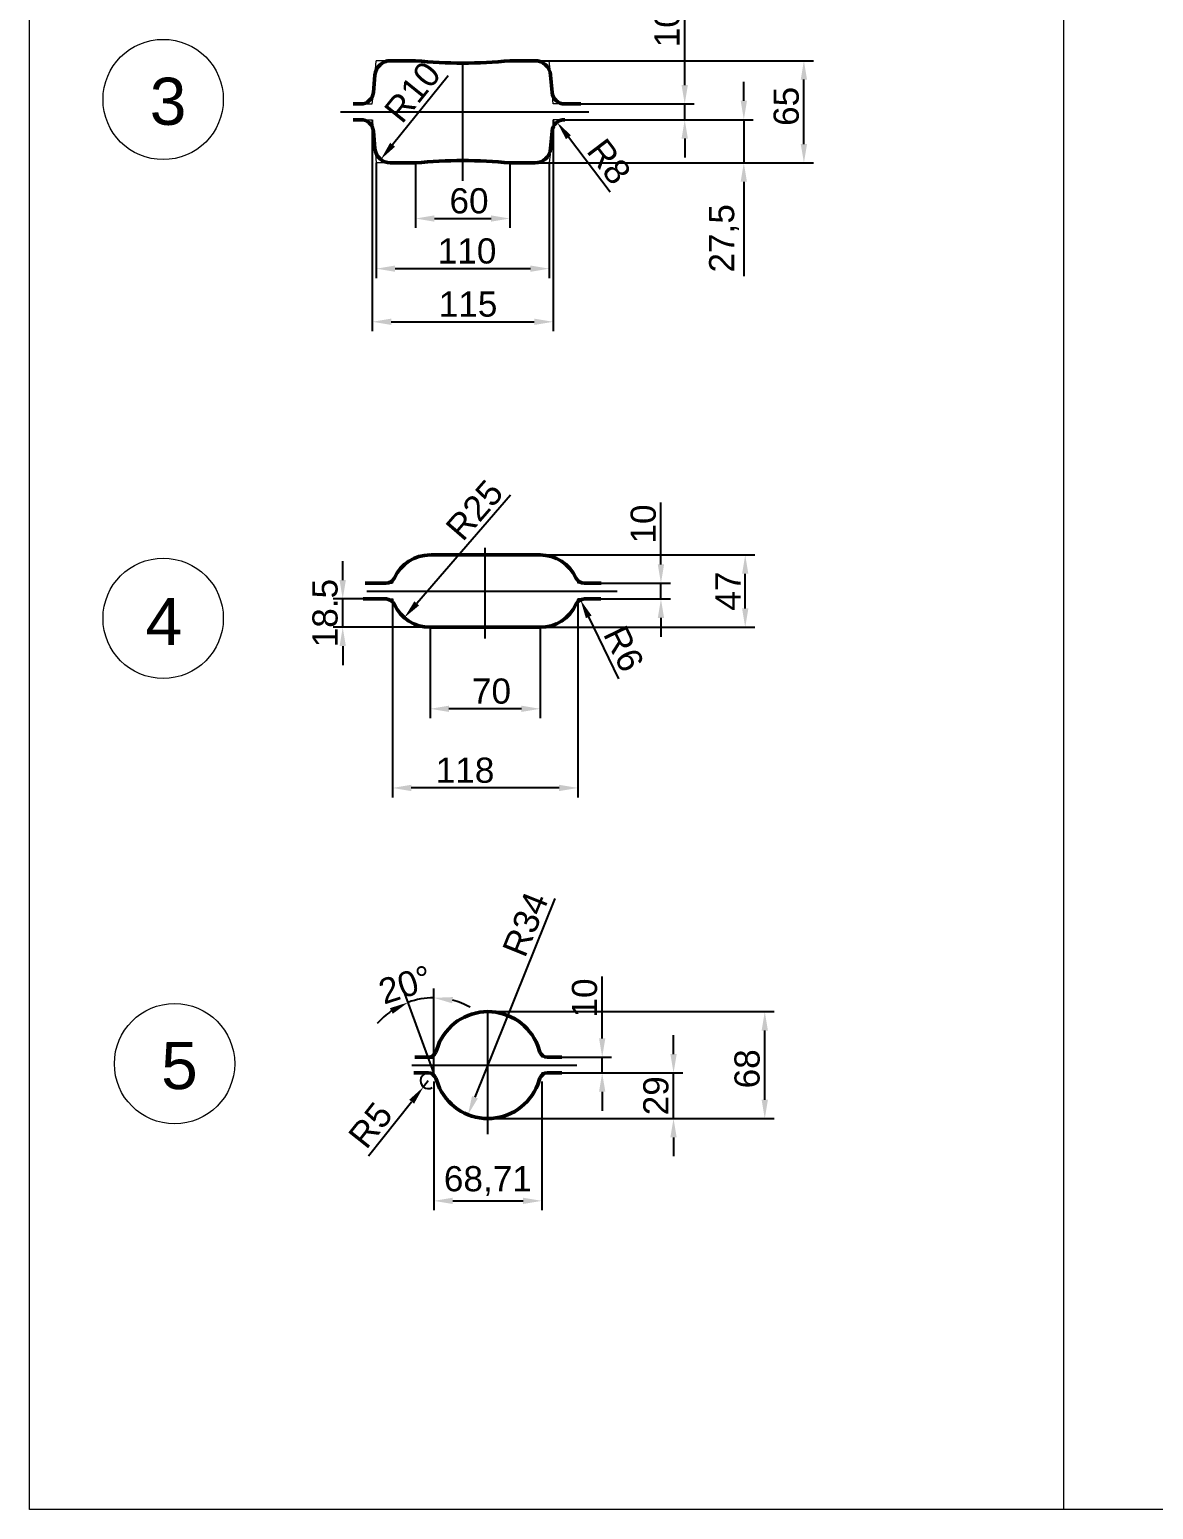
# Model space of a CAD drawing. Header units: millimetres. Extents: x 1526 to 31626, y -4643 to 9189.
# Drawn here: x 22300 to 23015, y 764 to 1705 of the extents above; entities that cross this region are included whole.
import ezdxf

# ---------------------------------------------------------------- set-up
doc = ezdxf.new("R2010")
doc.units = ezdxf.units.MM
for name, color, linetype, lineweight in [('контурная', 7, 'Continuous', 50), ('размерные', 7, 'Continuous', 25), ('тонкая', 7, 'Continuous', 20)]:
    doc.layers.add(name, color=color, linetype=linetype, lineweight=lineweight)
doc.layers.add('осевая', color=4, linetype='Continuous')
doc.styles.get("Standard").update_dxf_attribs({"font": 'arial.ttf'})
doc.dimstyles.new('s4v4', dxfattribs={"dimtxt": 16, "dimasz": 12, "dimexe": 6, "dimexo": 0, "dimgap": 3, "dimtad": 1, "dimtxsty": 'Standard', "dimcen": 2.5, "dimadec": 0, "dimazin": 0, "dimtfac": 1, "dimtmove": 0, "dimatfit": 3, "dimfxl": 1, "dimarcsym": 0})

# ---------------------------------------------------------------- blocks, each defined once
blk = doc.blocks.new('*D1281')
at = {"layer": 'Defpoints', "color": 0, "transparency": 16777216}
for p in [(22499.24, 1342.93), (22525.82, 1342.93), (22554.8, 1324.93)]:
    blk.add_point(p, dxfattribs=at)
at = {"layer": 'размерные', "color": 0, "lineweight": -2, "transparency": 16777216}
for p, q in [((22499.24, 1354.93), (22499.24, 1366.93)), ((22525.82, 1342.93), (22493.24, 1342.93)), ((22499.24, 1324.93), (22499.24, 1342.93)), ((22554.8, 1324.93), (22493.24, 1324.93)), ((22499.24, 1312.93), (22499.24, 1300.93))]:
    blk.add_line(p, q, dxfattribs=at)
at = {"layer": 'размерные', "color": 0, "transparency": 16777216}
for points in [[(22497.24, 1354.93), (22501.24, 1354.93), (22499.24, 1342.93)], [(22497.24, 1312.93), (22501.24, 1312.93), (22499.24, 1324.93)]]:
    blk.add_solid(points, dxfattribs=at)
at = {"layer": 'размерные', "color": 0, "transparency": 16777216, "insert": (22488.07, 1333.93), "char_height": 16, "attachment_point": 5, "rotation": 90}
blk.add_mtext('18.5', dxfattribs=at)
blk = doc.blocks.new('*D1276')
at = {"layer": 'Defpoints', "color": 0, "transparency": 16777216}
for p in [(22554.8, 1324.93), (22624.81, 1324.93), (22554.8, 1273.07)]:
    blk.add_point(p, dxfattribs=at)
at = {"layer": 'размерные', "color": 0, "lineweight": -2, "transparency": 16777216}
for p, q in [((22554.8, 1324.93), (22554.8, 1267.07)), ((22624.81, 1324.93), (22624.81, 1267.07)), ((22612.81, 1273.07), (22566.8, 1273.07))]:
    blk.add_line(p, q, dxfattribs=at)
at = {"layer": 'размерные', "color": 0, "transparency": 16777216}
for points in [[(22566.8, 1275.07), (22566.8, 1271.07), (22554.8, 1273.07)], [(22612.81, 1275.07), (22612.81, 1271.07), (22624.81, 1273.07)]]:
    blk.add_solid(points, dxfattribs=at)
at = {"layer": 'размерные', "color": 0, "transparency": 16777216, "insert": (22593.81, 1284.24), "char_height": 16, "attachment_point": 5}
blk.add_mtext('70', dxfattribs=at)
blk = doc.blocks.new('*D1282')
at = {"layer": 'Defpoints', "color": 0, "transparency": 16777216}
for p in [(22530.8, 1342.93), (22648.81, 1342.93), (22530.8, 1222.74)]:
    blk.add_point(p, dxfattribs=at)
at = {"layer": 'размерные', "color": 0, "lineweight": -2, "transparency": 16777216}
for p, q in [((22530.8, 1342.93), (22530.8, 1216.74)), ((22648.81, 1342.93), (22648.81, 1216.74)), ((22636.81, 1222.74), (22542.8, 1222.74))]:
    blk.add_line(p, q, dxfattribs=at)
at = {"layer": 'размерные', "color": 0, "transparency": 16777216}
for points in [[(22542.8, 1224.74), (22542.8, 1220.74), (22530.8, 1222.74)], [(22636.81, 1224.74), (22636.81, 1220.74), (22648.81, 1222.74)]]:
    blk.add_solid(points, dxfattribs=at)
at = {"layer": 'размерные', "color": 0, "transparency": 16777216, "insert": (22577.01, 1233.91), "char_height": 16, "attachment_point": 5}
blk.add_mtext('118', dxfattribs=at)
blk = doc.blocks.new('*D1277')
at = {"layer": 'Defpoints', "color": 0, "transparency": 16777216}
for p in [(22650.41, 1342.32), (22653.03, 1336.93)]:
    blk.add_point(p, dxfattribs=at)
at = {"layer": 'размерные', "color": 0, "lineweight": -2, "transparency": 16777216}
blk.add_line((22674.78, 1292.13), (22655.65, 1331.53), dxfattribs=at)
at = {"layer": 'размерные', "color": 0, "transparency": 16777216}
blk.add_solid([(22657.45, 1332.4), (22653.86, 1330.66), (22650.41, 1342.32)], dxfattribs=at)
at = {"layer": 'размерные', "color": 0, "transparency": 16777216, "insert": (22677.88, 1311.31), "char_height": 16, "attachment_point": 5, "rotation": 295.89412}
blk.add_mtext('R6', dxfattribs=at)
blk = doc.blocks.new('*D1283')
at = {"layer": 'Defpoints', "color": 0, "transparency": 16777216}
for p in [(22554.8, 1349.93), (22538.41, 1331.05)]:
    blk.add_point(p, dxfattribs=at)
at = {"layer": 'размерные', "color": 0, "lineweight": -2, "transparency": 16777216}
blk.add_line((22606, 1408.9), (22546.27, 1340.11), dxfattribs=at)
at = {"layer": 'размерные', "color": 0, "transparency": 16777216}
blk.add_solid([(22544.76, 1341.42), (22547.78, 1338.8), (22538.41, 1331.05)], dxfattribs=at)
at = {"layer": 'размерные', "color": 0, "transparency": 16777216, "insert": (22583.02, 1399.47), "char_height": 16, "attachment_point": 5, "rotation": 49.03395}
blk.add_mtext('R25', dxfattribs=at)
blk = doc.blocks.new('*D1289')
at = {"layer": 'Defpoints', "color": 0, "transparency": 16777216}
for p in [(22591.5, 1046.47), (22578.84, 1014.92)]:
    blk.add_point(p, dxfattribs=at)
at = {"layer": 'размерные', "color": 0, "lineweight": -2, "transparency": 16777216}
blk.add_line((22634.01, 1152.33), (22583.31, 1026.05), dxfattribs=at)
at = {"layer": 'размерные', "color": 0, "transparency": 16777216}
blk.add_solid([(22581.45, 1026.8), (22585.16, 1025.31), (22578.84, 1014.92)], dxfattribs=at)
at = {"layer": 'размерные', "color": 0, "transparency": 16777216, "insert": (22615.41, 1136), "char_height": 16, "attachment_point": 5, "rotation": 68.12374}
blk.add_mtext('R34', dxfattribs=at)
blk = doc.blocks.new('*D1290')
at = {"layer": 'Defpoints', "color": 0, "transparency": 16777216}
for p in [(22551.6, 1088.93), (22557.15, 1041.47), (22557.15, 1035.94), (22558.35, 1038.18), (22559.82, 1034.14)]:
    blk.add_point(p, dxfattribs=at)
at = {"layer": 'размерные', "color": 0, "lineweight": -2, "transparency": 16777216}
for q in [(22538.76, 1092.01), (22557.15, 1095.25)]:
    blk.add_line((22557.15, 1041.47), q, dxfattribs=at)
for start, end in [(90, 110), (61.14545, 75.57273), (124.42727, 138.85455)]:
    blk.add_arc((22557.15, 1041.47), 47.78, start, end, dxfattribs=at)
at = {"layer": 'размерные', "color": 0, "transparency": 16777216}
for points in [[(22529.22, 1082.66), (22531.05, 1079.1), (22540.81, 1086.37)], [(22568.8, 1085.76), (22569.31, 1089.73), (22557.15, 1089.25)]]:
    blk.add_solid(points, dxfattribs=at)
at = {"layer": 'размерные', "color": 0, "transparency": 16777216, "insert": (22539.07, 1097.58), "char_height": 16, "attachment_point": 5, "rotation": 17.86273}
blk.add_mtext('20°', dxfattribs=at)
blk = doc.blocks.new('*D1291')
at = {"layer": 'Defpoints', "color": 0, "transparency": 16777216}
for p in [(22553.65, 1036.47), (22550.53, 1032.56)]:
    blk.add_point(p, dxfattribs=at)
at = {"layer": 'размерные', "color": 0, "lineweight": -2, "transparency": 16777216}
for p, q in [((22553.65, 1036.47), (22550.53, 1032.56)), ((22515.67, 988.84), (22543.05, 1023.18))]:
    blk.add_line(p, q, dxfattribs=at)
blk.add_arc((22553.65, 1036.47), 5, 90, 300.18833, dxfattribs=at)
at = {"layer": 'размерные', "color": 0, "transparency": 16777216}
blk.add_solid([(22541.49, 1024.42), (22544.61, 1021.93), (22550.53, 1032.56)], dxfattribs=at)
at = {"layer": 'размерные', "color": 0, "transparency": 16777216, "insert": (22516.91, 1008.26), "char_height": 16, "attachment_point": 5, "rotation": 51.43339}
blk.add_mtext('R5', dxfattribs=at)
blk = doc.blocks.new('*D1288')
at = {"layer": 'Defpoints', "color": 0, "transparency": 16777216}
for p in [(22557.15, 1035.94), (22625.86, 1035.94), (22625.86, 960.11)]:
    blk.add_point(p, dxfattribs=at)
at = {"layer": 'размерные', "color": 0, "lineweight": -2, "transparency": 16777216}
for p, q in [((22557.15, 1035.94), (22557.15, 954.11)), ((22625.86, 1035.94), (22625.86, 954.11)), ((22569.15, 960.11), (22613.86, 960.11))]:
    blk.add_line(p, q, dxfattribs=at)
at = {"layer": 'размерные', "color": 0, "transparency": 16777216}
for points in [[(22569.15, 962.11), (22569.15, 958.11), (22557.15, 960.11)], [(22613.86, 962.11), (22613.86, 958.11), (22625.86, 960.11)]]:
    blk.add_solid(points, dxfattribs=at)
at = {"layer": 'размерные', "color": 0, "transparency": 16777216, "insert": (22591.5, 972.73), "char_height": 16, "attachment_point": 5}
blk.add_mtext('68,71', dxfattribs=at)
blk = doc.blocks.new('*D1292')
at = {"layer": 'Defpoints', "color": 0, "transparency": 16777216}
for p in [(22520.55, 1620.27), (22630.55, 1620.27), (22520.55, 1553)]:
    blk.add_point(p, dxfattribs=at)
at = {"layer": 'размерные', "color": 0, "lineweight": -2, "transparency": 16777216}
for p, q in [((22520.55, 1620.27), (22520.55, 1547)), ((22630.55, 1620.27), (22630.55, 1547)), ((22618.55, 1553), (22532.55, 1553))]:
    blk.add_line(p, q, dxfattribs=at)
at = {"layer": 'размерные', "color": 0, "transparency": 16777216}
for points in [[(22532.55, 1555), (22532.55, 1551), (22520.55, 1553)], [(22618.55, 1555), (22618.55, 1551), (22630.55, 1553)]]:
    blk.add_solid(points, dxfattribs=at)
at = {"layer": 'размерные', "color": 0, "transparency": 16777216, "insert": (22578.29, 1564.17), "char_height": 16, "attachment_point": 5}
blk.add_mtext('110', dxfattribs=at)
blk = doc.blocks.new('*D1293')
at = {"layer": 'Defpoints', "color": 0, "transparency": 16777216}
for p in [(22518.05, 1647.77), (22633.05, 1647.77), (22633.05, 1519.22)]:
    blk.add_point(p, dxfattribs=at)
at = {"layer": 'размерные', "color": 0, "lineweight": -2, "transparency": 16777216}
for p, q in [((22518.05, 1647.77), (22518.05, 1513.22)), ((22633.05, 1647.77), (22633.05, 1513.22)), ((22530.05, 1519.22), (22621.05, 1519.22))]:
    blk.add_line(p, q, dxfattribs=at)
at = {"layer": 'размерные', "color": 0, "transparency": 16777216}
for points in [[(22530.05, 1521.22), (22530.05, 1517.22), (22518.05, 1519.22)], [(22621.05, 1521.22), (22621.05, 1517.22), (22633.05, 1519.22)]]:
    blk.add_solid(points, dxfattribs=at)
at = {"layer": 'размерные', "color": 0, "transparency": 16777216, "insert": (22578.92, 1530.39), "char_height": 16, "attachment_point": 5}
blk.add_mtext('115', dxfattribs=at)
blk = doc.blocks.new('*D1294')
at = {"layer": 'Defpoints', "color": 0, "transparency": 16777216}
for p in [(22529.68, 1630.27), (22523.41, 1622.48)]:
    blk.add_point(p, dxfattribs=at)
at = {"layer": 'размерные', "color": 0, "lineweight": -2, "transparency": 16777216}
blk.add_line((22566.17, 1675.58), (22530.93, 1631.83), dxfattribs=at)
at = {"layer": 'размерные', "color": 0, "transparency": 16777216}
blk.add_solid([(22529.38, 1633.08), (22532.49, 1630.57), (22523.41, 1622.48)], dxfattribs=at)
at = {"layer": 'размерные', "color": 0, "transparency": 16777216, "insert": (22543.61, 1665.38), "char_height": 16, "attachment_point": 5, "rotation": 51.15588}
blk.add_mtext('R10', dxfattribs=at)
blk = doc.blocks.new('*D1295')
at = {"layer": 'Defpoints', "color": 0, "transparency": 16777216}
for p in [(22635.51, 1646.14), (22640.35, 1639.77)]:
    blk.add_point(p, dxfattribs=at)
at = {"layer": 'размерные', "color": 0, "lineweight": -2, "transparency": 16777216}
blk.add_line((22669.29, 1601.69), (22642.77, 1636.59), dxfattribs=at)
at = {"layer": 'размерные', "color": 0, "transparency": 16777216}
blk.add_solid([(22644.37, 1637.8), (22641.18, 1635.38), (22635.51, 1646.14)], dxfattribs=at)
at = {"layer": 'размерные', "color": 0, "transparency": 16777216, "insert": (22668.56, 1621.12), "char_height": 16, "attachment_point": 5, "rotation": 307.23032}
blk.add_mtext('R8', dxfattribs=at)
blk = doc.blocks.new('*D1296')
at = {"layer": 'Defpoints', "color": 0, "transparency": 16777216}
for p in [(22545.55, 1620.27), (22605.55, 1620.27), (22605.55, 1584.9)]:
    blk.add_point(p, dxfattribs=at)
at = {"layer": 'размерные', "color": 0, "lineweight": -2, "transparency": 16777216}
for p, q in [((22545.55, 1620.27), (22545.55, 1578.9)), ((22605.55, 1620.27), (22605.55, 1578.9)), ((22557.55, 1584.9), (22593.55, 1584.9))]:
    blk.add_line(p, q, dxfattribs=at)
at = {"layer": 'размерные', "color": 0, "transparency": 16777216}
for points in [[(22557.55, 1586.9), (22557.55, 1582.9), (22545.55, 1584.9)], [(22593.55, 1586.9), (22593.55, 1582.9), (22605.55, 1584.9)]]:
    blk.add_solid(points, dxfattribs=at)
at = {"layer": 'размерные', "color": 0, "transparency": 16777216, "insert": (22579.54, 1596.07), "char_height": 16, "attachment_point": 5}
blk.add_mtext('60', dxfattribs=at)
blk = doc.blocks.new('*D1297')
at = {"layer": 'Defpoints', "color": 0, "transparency": 16777216}
for p in [(22618.72, 1685.27), (22792.45, 1685.27), (22618.72, 1620.27)]:
    blk.add_point(p, dxfattribs=at)
at = {"layer": 'размерные', "color": 0, "lineweight": -2, "transparency": 16777216}
for p, q in [((22618.72, 1685.27), (22798.45, 1685.27)), ((22792.45, 1632.27), (22792.45, 1673.27)), ((22618.72, 1620.27), (22798.45, 1620.27))]:
    blk.add_line(p, q, dxfattribs=at)
at = {"layer": 'размерные', "color": 0, "transparency": 16777216}
for points in [[(22790.45, 1673.27), (22794.45, 1673.27), (22792.45, 1685.27)], [(22790.45, 1632.27), (22794.45, 1632.27), (22792.45, 1620.27)]]:
    blk.add_solid(points, dxfattribs=at)
at = {"layer": 'размерные', "color": 0, "transparency": 16777216, "insert": (22781.28, 1656.21), "char_height": 16, "attachment_point": 5, "rotation": 90}
blk.add_mtext('65', dxfattribs=at)
blk = doc.blocks.new('*D1298')
at = {"layer": 'Defpoints', "color": 0, "transparency": 16777216}
for p in [(22650.52, 1657.77), (22716.68, 1657.77), (22652.14, 1647.77)]:
    blk.add_point(p, dxfattribs=at)
at = {"layer": 'размерные', "color": 0, "lineweight": -2, "transparency": 16777216}
for p, q in [((22716.68, 1669.77), (22716.68, 1719.93)), ((22650.52, 1657.77), (22722.68, 1657.77)), ((22716.68, 1647.77), (22716.68, 1657.77)), ((22652.14, 1647.77), (22722.68, 1647.77)), ((22716.68, 1635.77), (22716.68, 1623.77))]:
    blk.add_line(p, q, dxfattribs=at)
at = {"layer": 'размерные', "color": 0, "transparency": 16777216}
for points in [[(22714.68, 1669.77), (22718.68, 1669.77), (22716.68, 1657.77)], [(22714.68, 1635.77), (22718.68, 1635.77), (22716.68, 1647.77)]]:
    blk.add_solid(points, dxfattribs=at)
at = {"layer": 'размерные', "color": 0, "transparency": 16777216, "insert": (22705.51, 1706.25), "char_height": 16, "attachment_point": 5, "rotation": 90}
blk.add_mtext('10', dxfattribs=at)
blk = doc.blocks.new('*D1299')
at = {"layer": 'Defpoints', "color": 0, "transparency": 16777216}
for p in [(22675.11, 1647.77), (22754.25, 1647.77), (22674.49, 1620.27)]:
    blk.add_point(p, dxfattribs=at)
at = {"layer": 'размерные', "color": 0, "lineweight": -2, "transparency": 16777216}
for p, q in [((22754.25, 1659.77), (22754.25, 1671.77)), ((22675.11, 1647.77), (22760.25, 1647.77)), ((22754.25, 1647.77), (22754.25, 1620.27)), ((22674.49, 1620.27), (22760.25, 1620.27)), ((22754.25, 1608.27), (22754.25, 1548.32))]:
    blk.add_line(p, q, dxfattribs=at)
at = {"layer": 'размерные', "color": 0, "transparency": 16777216}
for points in [[(22752.25, 1659.77), (22756.25, 1659.77), (22754.25, 1647.77)], [(22752.25, 1608.27), (22756.25, 1608.27), (22754.25, 1620.27)]]:
    blk.add_solid(points, dxfattribs=at)
at = {"layer": 'размерные', "color": 0, "transparency": 16777216, "insert": (22741.64, 1572.29), "char_height": 16, "attachment_point": 5, "rotation": 90}
blk.add_mtext('27,5', dxfattribs=at)
blk = doc.blocks.new('*D1300')
at = {"layer": 'Defpoints', "color": 0, "transparency": 16777216}
for p in [(22663.48, 1352.93), (22701.56, 1352.93), (22663.29, 1342.93)]:
    blk.add_point(p, dxfattribs=at)
at = {"layer": 'размерные', "color": 0, "lineweight": -2, "transparency": 16777216}
for p, q in [((22701.56, 1364.93), (22701.56, 1404.28)), ((22663.48, 1352.93), (22707.56, 1352.93)), ((22701.56, 1342.93), (22701.56, 1352.93)), ((22663.29, 1342.93), (22707.56, 1342.93)), ((22701.56, 1330.93), (22701.56, 1318.93))]:
    blk.add_line(p, q, dxfattribs=at)
at = {"layer": 'размерные', "color": 0, "transparency": 16777216}
for points in [[(22699.56, 1364.93), (22703.56, 1364.93), (22701.56, 1352.93)], [(22699.56, 1330.93), (22703.56, 1330.93), (22701.56, 1342.93)]]:
    blk.add_solid(points, dxfattribs=at)
at = {"layer": 'размерные', "color": 0, "transparency": 16777216, "insert": (22690.4, 1390.61), "char_height": 16, "attachment_point": 5, "rotation": 90}
blk.add_mtext('10', dxfattribs=at)
blk = doc.blocks.new('*D1301')
at = {"layer": 'Defpoints', "color": 0, "transparency": 16777216}
for p in [(22638.65, 1051.47), (22664.2, 1051.47), (22638.65, 1041.47)]:
    blk.add_point(p, dxfattribs=at)
at = {"layer": 'размерные', "color": 0, "lineweight": -2, "transparency": 16777216}
for p, q in [((22664.2, 1063.47), (22664.2, 1102.83)), ((22638.65, 1051.47), (22670.2, 1051.47)), ((22664.2, 1041.47), (22664.2, 1051.47)), ((22638.65, 1041.47), (22670.2, 1041.47)), ((22664.2, 1029.47), (22664.2, 1017.47))]:
    blk.add_line(p, q, dxfattribs=at)
at = {"layer": 'размерные', "color": 0, "transparency": 16777216}
for points in [[(22662.2, 1063.47), (22666.2, 1063.47), (22664.2, 1051.47)], [(22662.2, 1029.47), (22666.2, 1029.47), (22664.2, 1041.47)]]:
    blk.add_solid(points, dxfattribs=at)
at = {"layer": 'размерные', "color": 0, "transparency": 16777216, "insert": (22653.03, 1089.15), "char_height": 16, "attachment_point": 5, "rotation": 90}
blk.add_mtext('10', dxfattribs=at)
blk = doc.blocks.new('*D1302')
at = {"layer": 'Defpoints', "color": 0, "transparency": 16777216}
for p in [(22664.46, 1041.47), (22709.57, 1041.47), (22591.5, 1012.47)]:
    blk.add_point(p, dxfattribs=at)
at = {"layer": 'размерные', "color": 0, "lineweight": -2, "transparency": 16777216}
for p, q in [((22709.57, 1053.47), (22709.57, 1065.47)), ((22664.46, 1041.47), (22715.57, 1041.47)), ((22709.57, 1012.47), (22709.57, 1041.47)), ((22591.5, 1012.47), (22715.57, 1012.47)), ((22709.57, 1000.47), (22709.57, 988.47))]:
    blk.add_line(p, q, dxfattribs=at)
at = {"layer": 'размерные', "color": 0, "transparency": 16777216}
for points in [[(22707.57, 1053.47), (22711.57, 1053.47), (22709.57, 1041.47)], [(22707.57, 1000.47), (22711.57, 1000.47), (22709.57, 1012.47)]]:
    blk.add_solid(points, dxfattribs=at)
at = {"layer": 'размерные', "color": 0, "transparency": 16777216, "insert": (22698.4, 1026.97), "char_height": 16, "attachment_point": 5, "rotation": 90}
blk.add_mtext('29', dxfattribs=at)
blk = doc.blocks.new('*D1303')
at = {"layer": 'Defpoints', "color": 0, "transparency": 16777216}
for p in [(22591.5, 1080.47), (22767.57, 1080.47), (22592.07, 1012.47)]:
    blk.add_point(p, dxfattribs=at)
at = {"layer": 'размерные', "color": 0, "lineweight": -2, "transparency": 16777216}
for p, q in [((22591.5, 1080.47), (22773.57, 1080.47)), ((22767.57, 1024.47), (22767.57, 1068.47)), ((22592.07, 1012.47), (22773.57, 1012.47))]:
    blk.add_line(p, q, dxfattribs=at)
at = {"layer": 'размерные', "color": 0, "transparency": 16777216}
for points in [[(22765.57, 1068.47), (22769.57, 1068.47), (22767.57, 1080.47)], [(22765.57, 1024.47), (22769.57, 1024.47), (22767.57, 1012.47)]]:
    blk.add_solid(points, dxfattribs=at)
at = {"layer": 'размерные', "color": 0, "transparency": 16777216, "insert": (22756.4, 1044.09), "char_height": 16, "attachment_point": 5, "rotation": 90}
blk.add_mtext('68', dxfattribs=at)
blk = doc.blocks.new('*D1429')
at = {"layer": 'Defpoints', "color": 0, "transparency": 16777216}
for p in [(22624.81, 1370.93), (22755.15, 1370.93), (22624.81, 1324.93)]:
    blk.add_point(p, dxfattribs=at)
at = {"layer": 'размерные', "color": 0, "lineweight": -2, "transparency": 16777216}
for p, q in [((22624.81, 1370.93), (22761.15, 1370.93)), ((22755.15, 1336.93), (22755.15, 1358.93)), ((22624.81, 1324.93), (22761.15, 1324.93))]:
    blk.add_line(p, q, dxfattribs=at)
at = {"layer": 'размерные', "color": 0, "transparency": 16777216}
for points in [[(22753.15, 1358.93), (22757.15, 1358.93), (22755.15, 1370.93)], [(22753.15, 1336.93), (22757.15, 1336.93), (22755.15, 1324.93)]]:
    blk.add_solid(points, dxfattribs=at)
at = {"layer": 'размерные', "color": 0, "transparency": 16777216, "insert": (22744.15, 1347.93), "char_height": 16, "attachment_point": 5, "rotation": 90}
blk.add_mtext('47', dxfattribs=at)

msp = doc.modelspace()

# ---------------------------------------------------------------- linework, layer by layer
at = {"lineweight": 13}
msp.add_line((22957.79545, 763.88539), (22957.79545, 2864.98897), dxfattribs=at)
msp.add_lwpolyline([(22300.15554, 2864.98897), (25552.1406, 2864.98897), (25552.1406, 763.88539), (22300.15554, 763.88539)], close=True, dxfattribs=at)
for centre in [(22385.07279, 1660.60756), (22385.07279, 1330.65038), (22392.30629, 1047.34445)]:
    msp.add_circle(centre, 38.24936, dxfattribs=at)
at = {"layer": 'контурная'}
for p, q in [((22529.67898, 1685.27158), (22545.54683, 1685.27158)), ((22621.41469, 1685.27158), (22605.54683, 1685.27158)), ((22518.70826, 1665.04729), (22519.72005, 1676.17693)), ((22632.38541, 1665.04729), (22631.37362, 1676.17693)), ((22510.74112, 1657.77158), (22505.85151, 1657.77158)), ((22640.35255, 1657.77158), (22650.52173, 1657.77158)), ((22510.74112, 1647.77158), (22505.85151, 1647.77158)), ((22518.70826, 1640.49586), (22519.72005, 1629.36622)), ((22632.38541, 1640.49586), (22631.37362, 1629.36622)), ((22529.67898, 1620.27158), (22545.54683, 1620.27158)), ((22621.41469, 1620.27158), (22605.54683, 1620.27158)), ((22589.80142, 1370.92608), (22554.93668, 1370.92608)), ((22589.80142, 1370.92608), (22624.80638, 1370.92608)), ((22526.56856, 1352.92608), (22513.46293, 1352.92608)), ((22653.03428, 1352.92608), (22663.4771, 1352.92608)), ((22512.27451, 1342.92608), (22527.56856, 1342.92608)), ((22653.03428, 1342.92608), (22663.28834, 1342.92608)), ((22589.80142, 1324.92608), (22554.93668, 1324.92608)), ((22589.80142, 1324.92608), (22624.80638, 1324.92608)), ((22558.34765, 1054.75822), (22559.81863, 1058.79972)), ((22624.65954, 1054.75822), (22623.18855, 1058.79972)), ((22545.07681, 1051.46832), (22556.64919, 1051.46832)), ((22629.358, 1051.46832), (22638.51052, 1051.46832)), ((22544.40583, 1041.46832), (22553.64919, 1041.46832)), ((22558.34765, 1038.17842), (22559.81863, 1034.13692)), ((22624.65954, 1038.17842), (22623.18855, 1034.13692)), ((22629.358, 1041.46832), (22638.51052, 1041.46832))]:
    msp.add_line(p, q, dxfattribs=at)
for centre, radius, start, end in [((22529.67898, 1675.27158), 10, 90, 174.80557109), ((22575.54683, 1984.52158), 300.75, 264.27518955, 275.72481045), ((22621.41469, 1675.27158), 10, 5.19442891, 90), ((22510.74112, 1665.77158), 8, 270, 354.80557109), ((22640.35255, 1665.77158), 8, 185.19442891, 270), ((22510.74112, 1639.77158), 8, 5.19442891, 90), ((22640.35255, 1639.77158), 8, 90, 174.80557109), ((22529.67898, 1630.27158), 10, 185.19442891, 270), ((22621.41469, 1630.27158), 10, 270, 354.80557109), ((22575.54683, 1321.02158), 300.75, 84.27518955, 95.72481045), ((22554.79646, 1345.92608), 25, 90, 155.20613754), ((22624.80638, 1345.92608), 25, 24.79386246, 90), ((22526.65397, 1358.92608), 6, 270, 335.20613754), ((22652.94888, 1358.92608), 6, 204.79386246, 270), ((22526.65397, 1336.92608), 6, 24.79386246, 90), ((22554.79646, 1349.92608), 25, 204.79386246, 270), ((22624.80638, 1349.92608), 25, 270, 335.20613754), ((22652.94888, 1336.92608), 6, 90, 155.20613754), ((22591.50359, 1046.46832), 34, 90, 158.73461985), ((22591.50359, 1046.46832), 34, 21.26538015, 90), ((22553.64919, 1056.46832), 5, 270, 340), ((22629.358, 1056.46832), 5, 200, 270), ((22553.64919, 1036.46832), 5, 20, 90), ((22629.358, 1036.46832), 5, 90, 160), ((22591.50359, 1046.46832), 34, 201.26538015, 270), ((22591.50359, 1046.46832), 34, 270, 338.73461985)]:
    msp.add_arc(centre, radius, start, end, dxfattribs=at)
at = {"layer": 'осевая'}
for p, q in [((22575.54683, 1608.92497), (22575.54683, 1683.77158)), ((22497.79695, 1652.77158), (22655.74085, 1652.77158)), ((22589.80142, 1317.8016), (22589.80142, 1375.5598)), ((22514.56342, 1347.92608), (22673.64516, 1347.92608)), ((22591.50359, 1002.62171), (22591.50359, 1080.46832)), ((22543.1238, 1046.46832), (22648.09138, 1046.46832))]:
    msp.add_line(p, q, dxfattribs=at)
at = {"layer": 'размерные'}
msp.add_line((22640.35255, 1647.77158), (22652.14368, 1647.77158), dxfattribs=at)
at = {"layer": 'тонкая'}
for p, q in [((22520.0357, 1679.64909), (22520.54683, 1685.27158)), ((22529.67898, 1685.27158), (22520.54683, 1685.27158)), ((22621.41469, 1685.27158), (22630.54683, 1685.27158)), ((22631.05797, 1679.64909), (22630.54683, 1685.27158)), ((22510.74112, 1657.77158), (22518.04683, 1657.77158)), ((22518.04683, 1657.77158), (22518.5061, 1662.82354)), ((22633.04683, 1657.77158), (22632.58756, 1662.82354)), ((22640.35255, 1657.77158), (22633.04683, 1657.77158)), ((22510.74112, 1647.77158), (22518.04683, 1647.77158)), ((22518.04683, 1647.77158), (22518.5061, 1642.71961)), ((22633.04683, 1647.77158), (22632.58756, 1642.71961)), ((22640.35255, 1647.77158), (22633.04683, 1647.77158)), ((22520.0357, 1625.89406), (22520.54683, 1620.27158)), ((22529.67898, 1620.27158), (22520.54683, 1620.27158)), ((22621.41469, 1620.27158), (22630.54683, 1620.27158)), ((22631.05797, 1625.89406), (22630.54683, 1620.27158)), ((22531.77932, 1355.68371), (22530.79646, 1352.92608)), ((22647.82352, 1355.68371), (22648.80638, 1352.92608)), ((22526.56856, 1352.92608), (22530.79646, 1352.92608)), ((22653.03428, 1352.92608), (22648.80638, 1352.92608)), ((22653.03428, 1352.92608), (22648.80638, 1352.92608)), ((22526.56856, 1342.92608), (22530.79646, 1342.92608)), ((22531.77932, 1340.16845), (22530.79646, 1342.92608)), ((22647.82352, 1340.16845), (22648.80638, 1342.92608)), ((22653.03428, 1342.92608), (22648.80638, 1342.92608)), ((22553.64919, 1051.46832), (22557.15022, 1051.46832)), ((22557.15022, 1051.46832), (22557.99453, 1053.78803)), ((22625.85696, 1051.46832), (22625.01266, 1053.78803)), ((22629.358, 1051.46832), (22625.85696, 1051.46832)), ((22638.64919, 1051.46832), (22642.15022, 1051.46832)), ((22553.64919, 1041.46832), (22557.15022, 1041.46832)), ((22557.15022, 1041.46832), (22557.99453, 1039.14861)), ((22625.85696, 1041.46832), (22625.01266, 1039.14861)), ((22629.358, 1041.46832), (22625.85696, 1041.46832)), ((22638.64919, 1041.46832), (22642.15022, 1041.46832))]:
    msp.add_line(p, q, dxfattribs=at)

# ---------------------------------------------------------------- texts
at = {"lineweight": 13}
for s, p in [('3', (22376.53778, 1644.46744)), ('4', (22373.88503, 1313.58467)), ('5', (22383.77127, 1031.20433))]:
    msp.add_text(s, height=30, dxfattribs=at).set_placement(p)

# ---------------------------------------------------------------- dimensions: what is measured, and where the dimension line sits
at = {"layer": 'размерные'}
for base, p1, p2, picture, middle in [((22716.67897, 1657.77158), (22652.14368, 1647.77158), (22650.52173, 1657.77158), '*D1298', (22716.67897, 1706.25307)), ((22792.4491, 1685.27158), (22618.72395, 1620.27158), (22618.72395, 1685.27158), '*D1297', (22792.4491, 1656.21055)), ((22754.25098, 1647.77158), (22674.48808, 1620.27158), (22675.11439, 1647.77158), '*D1299', (22754.25098, 1572.29477)), ((22701.56468, 1352.92608), (22663.28834, 1342.92608), (22663.4771, 1352.92608), '*D1300', (22701.56468, 1390.60548)), ((22664.20315, 1051.46832), (22638.64919, 1041.46832), (22638.64919, 1051.46832), '*D1301', (22664.20315, 1089.14772)), ((22767.56922, 1080.46832), (22592.06501, 1012.47296), (22591.50359, 1080.46832), '*D1303', (22767.56922, 1044.0896)), ((22709.57111, 1041.46832), (22591.50359, 1012.46832), (22664.45879, 1041.46832), '*D1302', (22709.57111, 1026.96832))]:
    dim = msp.add_linear_dim(base=base, p1=p1, p2=p2, angle=90, dimstyle='s4v4', dxfattribs=at)
    dim.commit()
    dim.dimension.update_dxf_attribs({"geometry": picture, "text_midpoint": middle, "dimtype": 160})
for center, mpoint, picture, middle in [((22529.67898, 1630.27158), (22523.40694, 1622.48302), '*D1294', (22552.31393, 1658.37943)), ((22640.35255, 1639.77158), (22635.51239, 1646.14125), '*D1295', (22659.66286, 1614.35912)), ((22554.79646, 1349.92608), (22538.40617, 1331.04863), '*D1283', (22591.45735, 1392.15012)), ((22653.03428, 1336.92608), (22650.41403, 1342.3237), '*D1277', (22667.83653, 1306.4341)), ((22591.50359, 1046.46832), (22578.83508, 1014.91664), '*D1289', (22625.78037, 1131.83667))]:
    dim = msp.add_radius_dim(center=center, mpoint=mpoint, dimstyle='s4v4', dxfattribs=at)
    dim.commit()
    dim.dimension.update_dxf_attribs({"geometry": picture, "text_midpoint": middle, "dimtype": 164})
for base, p1, p2, picture, middle in [((22633.04683, 1519.21915), (22518.04683, 1647.77158), (22633.04683, 1647.77158), '*D1293', (22578.9151, 1519.21915)), ((22520.54683, 1552.99784), (22630.54683, 1620.27158), (22520.54683, 1620.27158), '*D1292', (22578.28891, 1552.99784)), ((22605.54683, 1584.89995), (22545.54683, 1620.27158), (22605.54683, 1620.27158), '*D1296', (22579.54129, 1584.89995))]:
    dim = msp.add_linear_dim(base=base, p1=p1, p2=p2, dimstyle='s4v4', dxfattribs=at)
    dim.commit()
    dim.dimension.update_dxf_attribs({"geometry": picture, "text_midpoint": middle, "dimtype": 160})
dim = msp.add_linear_dim(base=(22499.24099, 1342.92608), p1=(22554.79646, 1324.92608), p2=(22525.81531, 1342.92608), angle=90, text='18.5', dimstyle='s4v4', dxfattribs=at)
dim.commit()
dim.dimension.update_dxf_attribs({"geometry": '*D1281', "text_midpoint": (22499.24099, 1333.92608), "dimtype": 160})
dim = msp.add_linear_dim(base=(22755.15136, 1370.92608), p1=(22624.80638, 1324.92608), p2=(22624.80638, 1370.92608), angle=90, text='47', dimstyle='s4v4', dxfattribs=at)
dim.commit()
dim.dimension.update_dxf_attribs({"geometry": '*D1429', "text_midpoint": (22744.15136, 1347.92608)})
for base, p1, p2, picture, middle in [((22530.79646, 1222.74334), (22648.80638, 1342.92608), (22530.79646, 1342.92608), '*D1282', (22577.01241, 1222.74334)), ((22554.79646, 1273.07353), (22624.80638, 1324.92608), (22554.79646, 1324.92608), '*D1276', (22593.80706, 1273.07353))]:
    dim = msp.add_linear_dim(base=base, p1=p1, p2=p2, dimstyle='s4v4', override={"dimdec": 0}, dxfattribs=at)
    dim.commit()
    dim.dimension.update_dxf_attribs({"geometry": picture, "text_midpoint": middle, "dimtype": 160})
dim = msp.add_angular_dim_2l(base=(22551.60303, 1088.92759), line1=((22558.34765, 1038.17842), (22559.81863, 1034.13692)), line2=((22557.15022, 1041.46832), (22557.15022, 1035.93746)), dimstyle='s4v4', dxfattribs=at)
dim.commit()
dim.dimension.update_dxf_attribs({"geometry": '*D1290', "text_midpoint": (22542.49358, 1086.94729), "dimtype": 162})
dim = msp.add_radius_dim(center=(22553.64919, 1036.46832), mpoint=(22550.53207, 1032.5589), dimstyle='s4v4', dxfattribs=at)
dim.commit()
dim.dimension.update_dxf_attribs({"geometry": '*D1291', "text_midpoint": (22516.91238, 1008.25719)})
dim = msp.add_linear_dim(base=(22625.85696, 960.11195), p1=(22557.15022, 1035.93746), p2=(22625.85696, 1035.93746), dimstyle='s4v4', dxfattribs=at)
dim.commit()
dim.dimension.update_dxf_attribs({"geometry": '*D1288', "text_midpoint": (22591.50359, 972.72723)})

doc.saveas('drawing.dxf')
